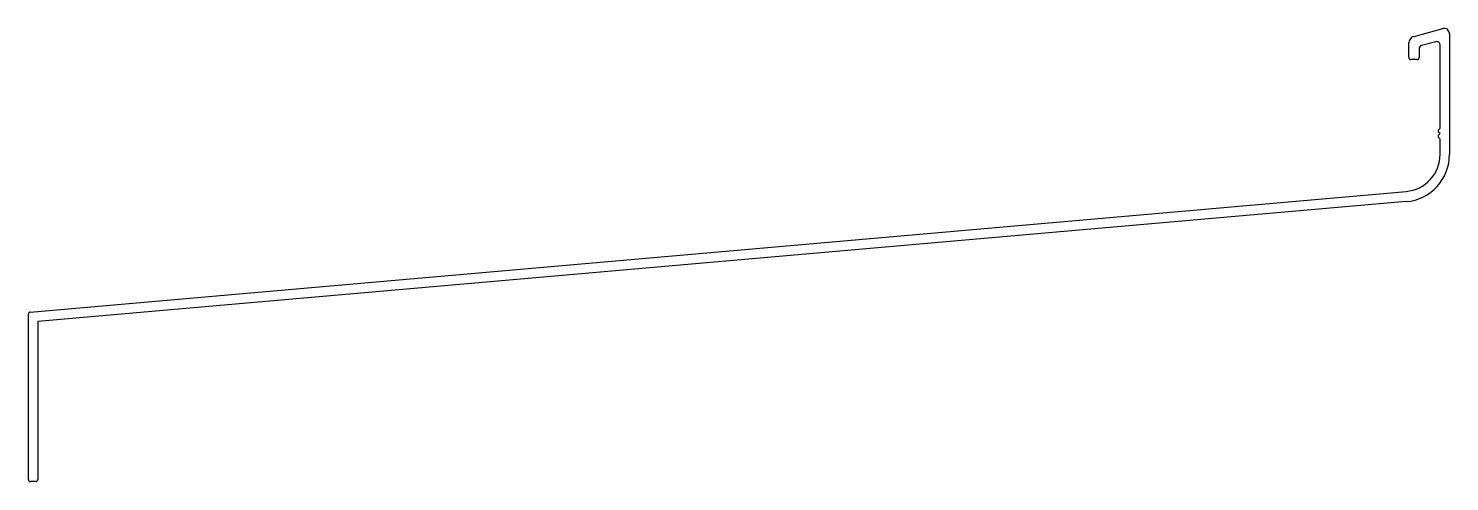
# Model space of a CAD drawing. Extents: x 1944 to 2154, y 2085 to 2152.
import ezdxf

# ---------------------------------------------------------------- set-up
doc = ezdxf.new("R2010")
doc.units = 0
doc.layers.get('0').update_dxf_attribs({"linetype": 'CONTINUOUS'})

msp = doc.modelspace()

# ---------------------------------------------------------------- linework, layer by layer
at = {"linetype": 'CONTINUOUS'}
for p, q in [((2149.06, 2150.91), (2153.31, 2152.05)), ((2154.31, 2151.28), (2154.31, 2133.49)), ((2148.31, 2147.78), (2148.31, 2149.95)), ((2149.81, 2149.08), (2149.81, 2147.78)), ((2152.29, 2150.12), (2150.19, 2149.56)), ((2152.91, 2137.37), (2152.91, 2149.64)), ((2149.51, 2147.48), (2148.61, 2147.48)), ((2152.69, 2137.14), (2152.91, 2137.37)), ((2152.91, 2136.56), (2152.69, 2136.79)), ((2152.69, 2136.33), (2152.91, 2136.56)), ((2152.91, 2135.75), (2152.69, 2135.98)), ((2152.91, 2133.5), (2152.91, 2135.75)), ((1944.59, 2110.23), (2147.89, 2128.02)), ((2147.92, 2126.52), (1945.71, 2108.83)), ((1944.31, 2085.51), (1944.31, 2109.93)), ((1945.71, 2108.83), (1945.71, 2085.51)), ((1945.41, 2085.21), (1944.61, 2085.21))]:
    msp.add_line(p, q, dxfattribs=at)
for centre, radius, start, end in [((2149.31, 2149.95), 1, 105, 180), ((2153.51, 2151.28), 0.8, 0, 105), ((2150.31, 2149.08), 0.5, 105, 180), ((2152.41, 2149.64), 0.5, 0, 105), ((2148.61, 2147.78), 0.3, 180, 270), ((2149.51, 2147.78), 0.3, 270, 360), ((2152.86, 2136.96), 0.25, 135, 225), ((2152.86, 2136.16), 0.25, 135, 225), ((2147.41, 2133.5), 5.5, 275, 0), ((2147.31, 2133.49), 7, 275, 0), ((1944.61, 2109.93), 0.3, 95, 180), ((1944.61, 2085.51), 0.3, 180, 270), ((1945.41, 2085.51), 0.3, 270, 360)]:
    msp.add_arc(centre, radius, start, end, dxfattribs=at)

doc.saveas('drawing.dxf')
